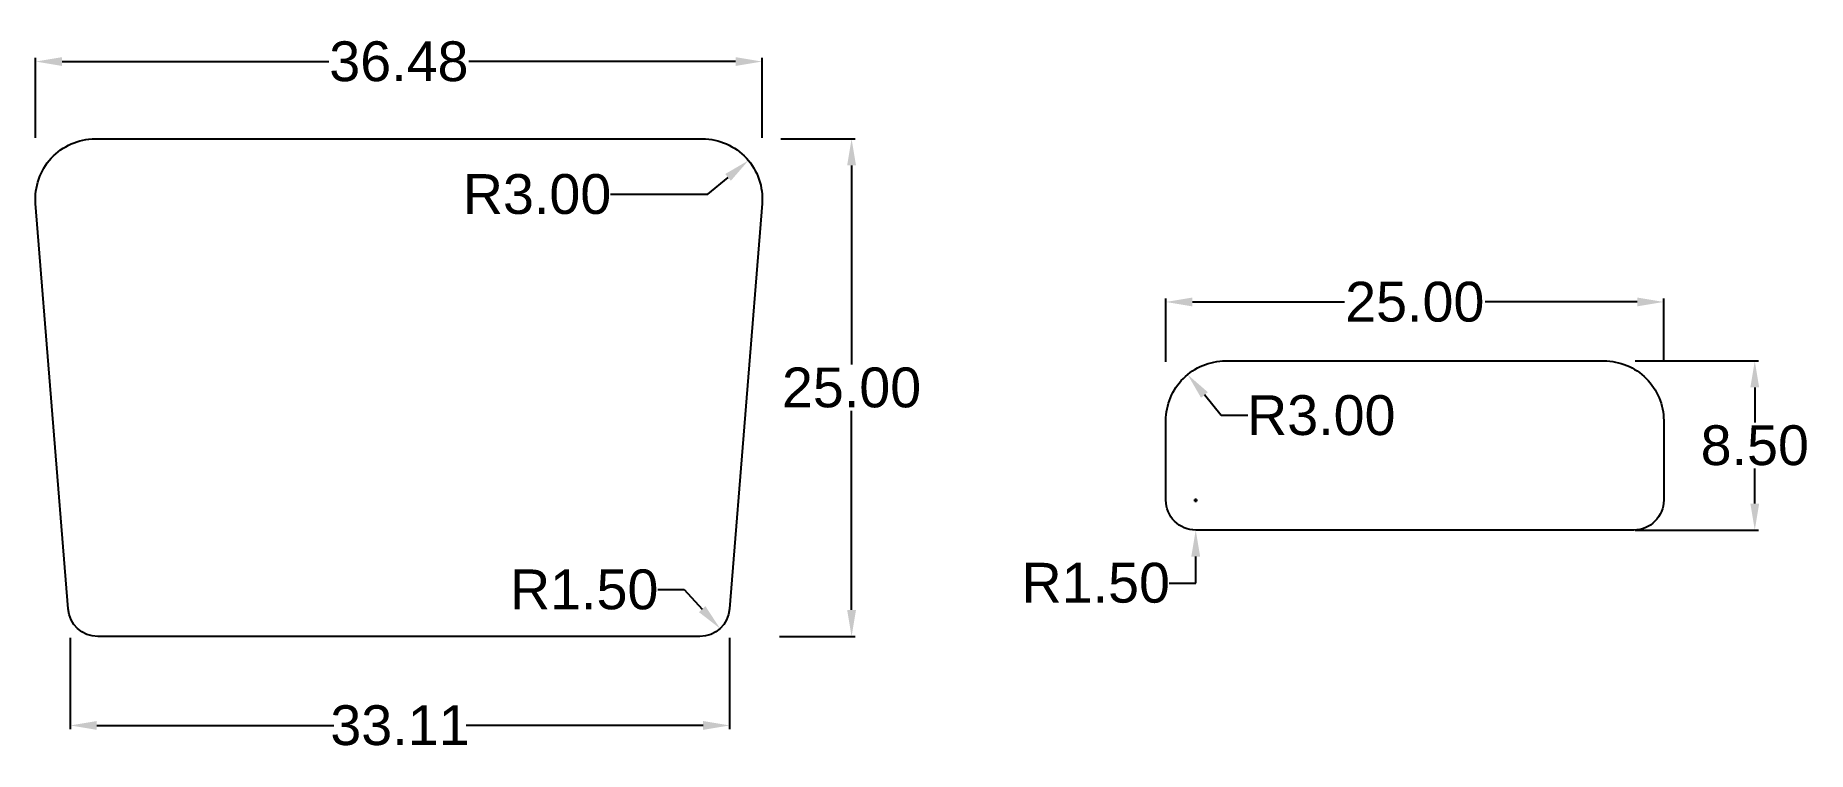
# Model space of a CAD drawing. Header units: centimetres. Extents: x 10.9 to 99.9, y 5.5 to 41.4.
import ezdxf

# ---------------------------------------------------------------- set-up
doc = ezdxf.new("R2010")
doc.units = ezdxf.units.CM
doc.header["$MEASUREMENT"] = 0
for name, color, linetype, lineweight in [('cotari', 50, 'Continuous', 30), ('vedere lateral', 30, 'Continuous', 25), ('vedere_sus', 210, 'Continuous', 25)]:
    doc.layers.add(name, color=color, linetype=linetype, lineweight=lineweight)
doc.styles.get("Standard").update_dxf_attribs({"font": 'arial.ttf'})
doc.dimstyles.get("Standard").update_dxf_attribs({"dimtxt": 2, "dimasz": 1.33, "dimexe": 0.18, "dimexo": 0.0625, "dimgap": 0.14, "dimtad": 0, "dimtih": 1, "dimtoh": 1, "dimzin": 0, "dimdsep": 46, "dimtxsty": 'Standard', "dimcen": 0.09, "dimadec": 0, "dimazin": 0, "dimtfac": 1, "dimtofl": 0, "dimtmove": 0, "dimatfit": 3, "dimfxl": 1, "dimtolj": 1, "dimtzin": 0, "dimarcsym": 0})

# ---------------------------------------------------------------- blocks, each defined once
blk = doc.blocks.new('*D1')
at = {"layer": 'cotari', "color": 0, "lineweight": -2, "transparency": 16777216}
for p, q in [((10.889, 36.3), (10.889, 40.306)), ((12.219, 40.126), (25.614, 40.126)), ((46.04, 40.126), (32.645, 40.126)), ((47.37, 36.3), (47.37, 40.306))]:
    blk.add_line(p, q, dxfattribs=at)
at = {"layer": 'cotari', "color": 0, "transparency": 16777216}
for points in [[(12.219, 40.347), (12.219, 39.904), (10.889, 40.126)], [(46.04, 40.347), (46.04, 39.904), (47.37, 40.126)]]:
    blk.add_solid(points, dxfattribs=at)
at = {"layer": 'Defpoints', "color": 0, "transparency": 16777216}
for p in [(10.889, 40.126), (10.889, 36.238), (47.37, 36.238)]:
    blk.add_point(p, dxfattribs=at)
at = {"layer": 'cotari', "color": 0, "transparency": 16777216, "insert": (29.13, 40.126), "char_height": 2, "attachment_point": 5}
blk.add_mtext('\\A1;36.48', dxfattribs=at)
blk = doc.blocks.new('*D2')
at = {"layer": 'cotari', "color": 0, "lineweight": -2, "transparency": 16777216}
for p, q in [((44.641, 33.455), (45.664, 34.306)), ((39.76, 33.455), (44.641, 33.455))]:
    blk.add_line(p, q, dxfattribs=at)
at = {"layer": 'cotari', "color": 0, "transparency": 16777216}
blk.add_solid([(45.522, 34.476), (45.805, 34.135), (46.686, 35.156)], dxfattribs=at)
at = {"layer": 'Defpoints', "color": 0, "transparency": 16777216}
for p in [(46.686, 35.156), (44.38, 33.238)]:
    blk.add_point(p, dxfattribs=at)
at = {"layer": 'cotari', "color": 0, "transparency": 16777216, "insert": (36.069, 33.455), "char_height": 2, "attachment_point": 5}
blk.add_mtext('\\A1;R3.00', dxfattribs=at)
blk = doc.blocks.new('*D3')
at = {"layer": 'cotari', "color": 0, "lineweight": -2, "transparency": 16777216}
for p, q in [((48.306, 36.238), (52.045, 36.238)), ((51.865, 34.908), (51.865, 24.899)), ((51.865, 12.568), (51.865, 22.576)), ((48.239, 11.238), (52.045, 11.238))]:
    blk.add_line(p, q, dxfattribs=at)
at = {"layer": 'cotari', "color": 0, "transparency": 16777216}
for points in [[(51.643, 34.908), (52.087, 34.908), (51.865, 36.238)], [(51.643, 12.568), (52.087, 12.568), (51.865, 11.238)]]:
    blk.add_solid(points, dxfattribs=at)
at = {"layer": 'Defpoints', "color": 0, "transparency": 16777216}
for p in [(48.244, 36.238), (48.176, 11.238), (51.865, 11.238)]:
    blk.add_point(p, dxfattribs=at)
at = {"layer": 'cotari', "color": 0, "transparency": 16777216, "insert": (51.865, 23.738), "char_height": 2, "attachment_point": 5}
blk.add_mtext('\\A1;25.00', dxfattribs=at)
blk = doc.blocks.new('*D4')
at = {"layer": 'cotari', "color": 0, "lineweight": -2, "transparency": 16777216}
for p, q in [((12.63, 11.175), (12.63, 6.586)), ((45.74, 11.175), (45.74, 6.586)), ((13.96, 6.766), (25.864, 6.766)), ((44.41, 6.766), (32.506, 6.766))]:
    blk.add_line(p, q, dxfattribs=at)
at = {"layer": 'cotari', "color": 0, "transparency": 16777216}
for points in [[(13.96, 6.988), (13.96, 6.545), (12.63, 6.766)], [(44.41, 6.988), (44.41, 6.545), (45.74, 6.766)]]:
    blk.add_solid(points, dxfattribs=at)
at = {"layer": 'Defpoints', "color": 0, "transparency": 16777216}
for p in [(12.63, 11.238), (45.74, 11.238), (45.74, 6.766)]:
    blk.add_point(p, dxfattribs=at)
at = {"layer": 'cotari', "color": 0, "transparency": 16777216, "insert": (29.185, 6.766), "char_height": 2, "attachment_point": 5}
blk.add_mtext('\\A1;33.11', dxfattribs=at)
blk = doc.blocks.new('*D5')
at = {"layer": 'cotari', "color": 0, "lineweight": -2, "transparency": 16777216}
for p, q in [((42.128, 13.59), (43.458, 13.59)), ((43.458, 13.59), (44.36, 12.613))]:
    blk.add_line(p, q, dxfattribs=at)
at = {"layer": 'cotari', "color": 0, "transparency": 16777216}
blk.add_solid([(44.523, 12.763), (44.197, 12.462), (45.262, 11.635)], dxfattribs=at)
at = {"layer": 'Defpoints', "color": 0, "transparency": 16777216}
for p in [(44.245, 12.738), (45.262, 11.635)]:
    blk.add_point(p, dxfattribs=at)
at = {"layer": 'cotari', "color": 0, "transparency": 16777216, "insert": (38.437, 13.59), "char_height": 2, "attachment_point": 5}
blk.add_mtext('\\A1;R1.50', dxfattribs=at)
blk = doc.blocks.new('*D6')
at = {"layer": 'cotari', "color": 0, "lineweight": -2, "transparency": 16777216}
for p, q in [((67.649, 25.036), (67.649, 28.226)), ((68.979, 28.046), (76.62, 28.046)), ((91.319, 28.046), (83.677, 28.046)), ((92.649, 25.036), (92.649, 28.226))]:
    blk.add_line(p, q, dxfattribs=at)
at = {"layer": 'cotari', "color": 0, "transparency": 16777216}
for points in [[(68.979, 28.268), (68.979, 27.824), (67.649, 28.046)], [(91.319, 28.268), (91.319, 27.824), (92.649, 28.046)]]:
    blk.add_solid(points, dxfattribs=at)
at = {"layer": 'Defpoints', "color": 0, "transparency": 16777216}
for p in [(92.649, 28.046), (67.649, 24.974), (92.649, 24.974)]:
    blk.add_point(p, dxfattribs=at)
at = {"layer": 'cotari', "color": 0, "transparency": 16777216, "insert": (80.149, 28.046), "char_height": 2, "attachment_point": 5}
blk.add_mtext('\\A1;25.00', dxfattribs=at)
blk = doc.blocks.new('*D7')
at = {"layer": 'cotari', "color": 0, "lineweight": -2, "transparency": 16777216}
for p, q in [((91.211, 25.084), (97.404, 25.084)), ((97.224, 23.754), (97.224, 21.995)), ((97.224, 17.914), (97.224, 19.672)), ((91.211, 16.584), (97.404, 16.584))]:
    blk.add_line(p, q, dxfattribs=at)
at = {"layer": 'cotari', "color": 0, "transparency": 16777216}
for points in [[(97.002, 23.754), (97.445, 23.754), (97.224, 25.084)], [(97.002, 17.914), (97.445, 17.914), (97.224, 16.584)]]:
    blk.add_solid(points, dxfattribs=at)
at = {"layer": 'Defpoints', "color": 0, "transparency": 16777216}
for p in [(91.149, 25.084), (97.224, 25.084), (91.149, 16.584)]:
    blk.add_point(p, dxfattribs=at)
at = {"layer": 'cotari', "color": 0, "transparency": 16777216, "insert": (97.224, 20.834), "char_height": 2, "attachment_point": 5}
blk.add_mtext('\\A1;8.50', dxfattribs=at)
blk = doc.blocks.new('*D8')
at = {"layer": 'cotari', "color": 0, "lineweight": -2, "transparency": 16777216}
for p, q in [((70.432, 22.346), (69.586, 23.372)), ((71.762, 22.346), (70.432, 22.346))]:
    blk.add_line(p, q, dxfattribs=at)
at = {"layer": 'cotari', "color": 0, "transparency": 16777216}
blk.add_solid([(69.757, 23.513), (69.415, 23.231), (68.74, 24.398)], dxfattribs=at)
at = {"layer": 'Defpoints', "color": 0, "transparency": 16777216}
for p in [(68.74, 24.398), (70.649, 22.084)]:
    blk.add_point(p, dxfattribs=at)
at = {"layer": 'cotari', "color": 0, "transparency": 16777216, "insert": (75.453, 22.346), "char_height": 2, "attachment_point": 5}
blk.add_mtext('\\A1;R3.00', dxfattribs=at)
blk = doc.blocks.new('*D9')
at = {"layer": 'cotari', "color": 0, "lineweight": -2, "transparency": 16777216}
for p, q in [((69.059, 18.084), (69.239, 18.084)), ((69.149, 17.994), (69.149, 18.174)), ((69.149, 13.924), (69.149, 15.254)), ((67.819, 13.924), (69.149, 13.924))]:
    blk.add_line(p, q, dxfattribs=at)
at = {"layer": 'cotari', "color": 0, "transparency": 16777216}
blk.add_solid([(68.927, 15.254), (69.37, 15.254), (69.149, 16.584)], dxfattribs=at)
at = {"layer": 'Defpoints', "color": 0, "transparency": 16777216}
for p in [(69.149, 18.084), (69.149, 16.584)]:
    blk.add_point(p, dxfattribs=at)
at = {"layer": 'cotari', "color": 0, "transparency": 16777216, "insert": (64.127, 13.924), "char_height": 2, "attachment_point": 5}
blk.add_mtext('\\A1;R1.50', dxfattribs=at)

msp = doc.modelspace()

# ---------------------------------------------------------------- linework, layer by layer
at = {"layer": 'vedere lateral'}
msp.add_lwpolyline([(70.649, 25.084), (89.649, 25.084, -0.414214), (92.649, 22.084), (92.649, 18.084, -0.414214), (91.149, 16.584), (69.149, 16.584, -0.414214), (67.649, 18.084), (67.649, 22.084, -0.414214)], format="xyb", close=True, dxfattribs=at)
at = {"layer": 'vedere_sus'}
msp.add_lwpolyline([(13.879, 36.238), (44.38, 36.238, -0.437793), (47.37, 32.998), (45.74, 12.618, -0.391021), (44.245, 11.238), (14.014, 11.238, -0.391021), (12.519, 12.618), (10.889, 32.998, -0.437793)], format="xyb", close=True, dxfattribs=at)

# ---------------------------------------------------------------- dimensions: what is measured, and where the dimension line sits
at = {"layer": 'cotari'}
for base, p1, p2, picture, middle in [((10.889, 40.126), (47.37, 36.238), (10.889, 36.238), '*D1', (29.13, 40.126)), ((92.649, 28.046), (67.649, 24.974), (92.649, 24.974), '*D6', (80.149, 28.046)), ((45.74, 6.766), (12.63, 11.238), (45.74, 11.238), '*D4', (29.185, 6.766))]:
    dim = msp.add_linear_dim(base=base, p1=p1, p2=p2, dimstyle='Standard', dxfattribs=at)
    dim.commit()
    dim.dimension.update_dxf_attribs({"geometry": picture, "text_midpoint": middle})
for base, p1, p2, picture, middle in [((51.865, 11.238), (48.244, 36.238), (48.176, 11.238), '*D3', (51.865, 23.738)), ((97.224, 25.084), (91.149, 16.584), (91.149, 25.084), '*D7', (97.224, 20.834))]:
    dim = msp.add_linear_dim(base=base, p1=p1, p2=p2, angle=90, dimstyle='Standard', dxfattribs=at)
    dim.commit()
    dim.dimension.update_dxf_attribs({"geometry": picture, "text_midpoint": middle})
for center, mpoint, picture, middle in [((44.38, 33.238), (46.686, 35.156), '*D2', (36.069, 33.455)), ((70.649, 22.084), (68.74, 24.398), '*D8', (75.453, 22.346)), ((44.245, 12.738), (45.262, 11.635), '*D5', (38.437, 13.59))]:
    dim = msp.add_radius_dim(center=center, mpoint=mpoint, dimstyle='Standard', dxfattribs=at)
    dim.commit()
    dim.dimension.update_dxf_attribs({"geometry": picture, "text_midpoint": middle, "dimtype": 164})
dim = msp.add_radius_dim(center=(69.149, 18.084), mpoint=(69.149, 16.584), dimstyle='Standard', dxfattribs=at)
dim.commit()
dim.dimension.update_dxf_attribs({"geometry": '*D9', "text_midpoint": (64.127, 13.924)})

doc.saveas('drawing.dxf')
